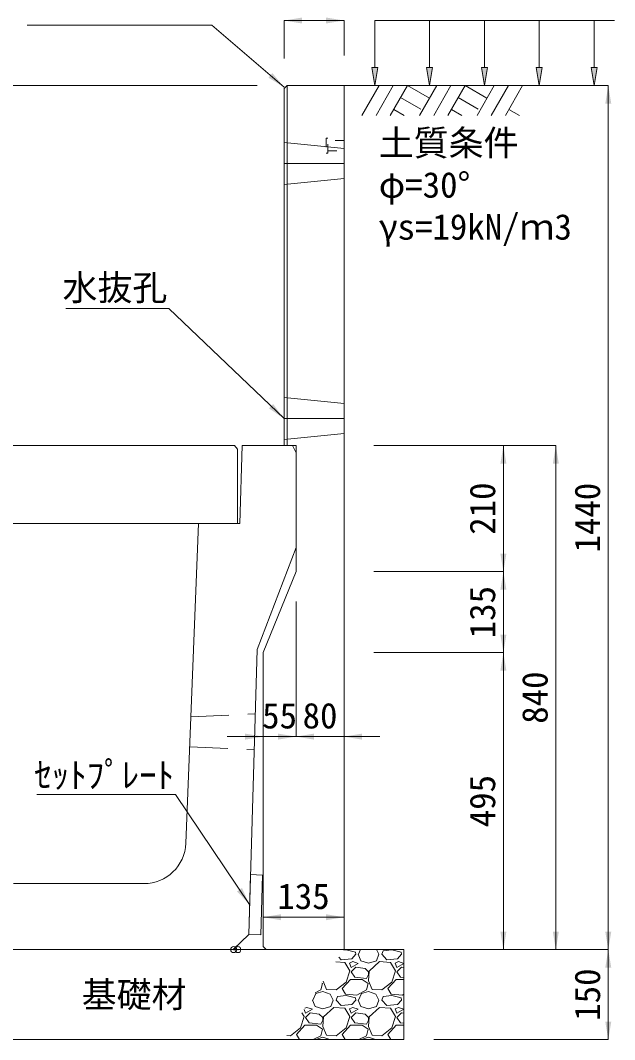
# Model space of a CAD drawing. Units: millimetres at full size. Extents: x 172874 to 217143, y 854931 to 903297.
# Drawn here: x 205980 to 206971, y 871074 to 872772 of the extents above; entities that cross this region are included whole.
import ezdxf
from ezdxf.enums import TextEntityAlignment as Align

# ---------------------------------------------------------------- set-up
doc = ezdxf.new("R2010")
doc.units = ezdxf.units.MM
doc.header["$LTSCALE"] = 20
doc.header["$PDMODE"] = 32
doc.header["$PDSIZE"] = 10
for name, pattern in [('DASHED', [7.5, 6, -1.5]), ('USER2', [4.7625, 3.175, -1.5875]), ('USER3', [1.35, 0.75, -0.6])]:
    doc.linetypes.add(name, pattern=pattern)
for name, color, linetype, lineweight in [('0_2', 7, 'Continuous', 20), ('セットプレート', 3, 'Continuous', 13), ('パネックスKDR', 2, 'Continuous', 13), ('基礎材', 7, 'Continuous', 15), ('寸法線', 7, 'Continuous', 13), ('引出線', 4, 'Continuous', 13), ('本体', 2, 'Continuous', 13), ('補助線', 8, 'Continuous', 13), ('ｲﾝｻｰﾄ', 3, 'USER3', 5), ('ﾊｯﾁﾝｸﾞ', 7, 'Continuous', 5)]:
    doc.layers.add(name, color=color, linetype=linetype, lineweight=lineweight)
doc.styles.add('ＭＳ ゴシック', font='')
doc.styles.get('ＭＳ ゴシック').set_extended_font_data('MS Gothic')

# ---------------------------------------------------------------- blocks, each defined once
blk = doc.blocks.new('filled_arrow')
at = {"color": 0, "linetype": 'Continuous', "lineweight": -2}
blk.add_solid([(7.5, 1.25), (0, 0), (7.5, -1.25)], dxfattribs=at)

msp = doc.modelspace()

# ---------------------------------------------------------------- hatches: boundary and pattern name
at = {"layer": '寸法線'}
for points in [[(206576.31, 872693.52), (206571.31, 872663.52), (206566.31, 872693.52)], [(206667.73, 872693.52), (206662.73, 872663.52), (206657.73, 872693.52)], [(206759.14, 872693.52), (206754.14, 872663.52), (206749.14, 872693.52)], [(206850.55, 872693.52), (206845.55, 872663.52), (206840.55, 872693.52)], [(206941.96, 872693.52), (206936.96, 872663.52), (206931.96, 872693.52)], [(206941.96, 872693.52), (206936.96, 872663.52), (206931.96, 872693.52)]]:
    msp.add_hatch(color=256, dxfattribs=at).paths.add_polyline_path(points)

# ---------------------------------------------------------------- linework, layer by layer
at = {"layer": '0_2'}
msp.add_line((206519.9, 872663.52), (206919.9, 872663.52), dxfattribs=at)
at = {"layer": 'セットプレート'}
msp.add_lwpolyline([(206360.89, 871248.51), (206380.88, 871247.92), (206383.83, 871347.88), (206363.84, 871348.47)], close=True, dxfattribs=at)
at = {"layer": 'パネックスKDR'}
for p, q in [((206419.9, 872658.52), (206424.9, 872663.52)), ((206424.9, 872663.52), (206519.9, 872663.52)), ((206519.9, 872663.52), (206519.9, 871223.52)), ((206419.9, 872658.52), (206419.9, 872063.52)), ((206419.9, 872063.52), (206439.9, 872063.52)), ((206439.9, 872063.52), (206439.9, 871853.52)), ((206439.9, 871853.52), (206384.9, 871718.52)), ((206384.9, 871718.52), (206384.9, 871228.52)), ((206384.9, 871228.52), (206389.9, 871223.52)), ((206389.9, 871223.52), (206519.9, 871223.52))]:
    msp.add_line(p, q, dxfattribs=at)
at = {"layer": 'パネックスKDR', "lineweight": 5}
msp.add_line((206424.9, 872663.52), (206424.9, 872063.52), dxfattribs=at)
at = {"layer": 'パネックスKDR', "linetype": 'DASHED', "lineweight": 9}
for p, q in [((206419.9, 872568.52), (206519.9, 872558.52)), ((206419.9, 872498.52), (206519.9, 872508.52)), ((206419.9, 872143.52), (206519.9, 872133.52)), ((206419.9, 872073.52), (206519.9, 872083.52))]:
    msp.add_line(p, q, dxfattribs=at)
at = {"layer": '基礎材'}
for p, q in [((205719.64, 871223.52), (206619.9, 871223.52)), ((206619.9, 871223.52), (206619.9, 871073.52)), ((205719.64, 871073.52), (206619.9, 871073.52))]:
    msp.add_line(p, q, dxfattribs=at)
at = {"layer": '寸法線'}
for p, q in [((206419.9, 872772.07), (206519.9, 872772.07)), ((206419.9, 872708.52), (206419.9, 872772.07)), ((206519.9, 872713.52), (206519.9, 872772.07)), ((206374.9, 872663.52), (205854.9, 872663.52)), ((206569.9, 872663.52), (206960.74, 872663.52)), ((206960.74, 871223.52), (206960.74, 872663.52)), ((206309.9, 872063.52), (205854.9, 872063.52)), ((206569.9, 872063.52), (206873.24, 872063.52)), ((206569.9, 872063.52), (206785.74, 872063.52)), ((206785.74, 872063.52), (206785.74, 871853.52)), ((206873.24, 872063.52), (206873.24, 871223.52)), ((206569.9, 871853.52), (206785.74, 871853.52)), ((206569.9, 871853.52), (206785.74, 871853.52)), ((206785.74, 871853.52), (206785.74, 871718.52)), ((206439.9, 871803.52), (206439.9, 871578.52)), ((206439.9, 871803.52), (206439.9, 871578.52)), ((206519.9, 871803.52), (206519.9, 871578.52)), ((206569.9, 871718.52), (206785.74, 871718.52)), ((206569.9, 871718.52), (206785.74, 871718.52)), ((206785.74, 871718.52), (206785.74, 871223.52)), ((206384.9, 871668.52), (206384.9, 871578.52)), ((206499.9, 871578.52), (206324.9, 871578.52)), ((206379.9, 871578.52), (206579.9, 871578.52)), ((206384.9, 871277.52), (206519.9, 871277.52)), ((206384.9, 871248.52), (206384.9, 871277.52)), ((206519.9, 871248.52), (206519.9, 871277.52)), ((206669.9, 871223.52), (206960.74, 871223.52)), ((206669.9, 871223.52), (206873.24, 871223.52)), ((206669.9, 871223.52), (206785.74, 871223.52)), ((206669.9, 871223.52), (206960.74, 871223.52)), ((206960.74, 871223.52), (206960.74, 871073.52)), ((206669.9, 871073.52), (206960.74, 871073.52))]:
    msp.add_line(p, q, dxfattribs=at)
at = {"layer": '寸法線', "lineweight": 9}
for p, q in [((206971.31, 872772.07), (206571.31, 872772.07)), ((206571.31, 872693.52), (206571.31, 872772.07)), ((206662.73, 872693.52), (206662.73, 872772.07)), ((206754.14, 872693.52), (206754.14, 872772.07)), ((206845.55, 872693.52), (206845.55, 872772.07)), ((206936.96, 872693.52), (206936.96, 872772.07))]:
    msp.add_line(p, q, dxfattribs=at)
for points in [[(206576.31, 872693.52), (206571.31, 872663.52), (206566.31, 872693.52)], [(206667.73, 872693.52), (206662.73, 872663.52), (206657.73, 872693.52)], [(206759.14, 872693.52), (206754.14, 872663.52), (206749.14, 872693.52)], [(206850.55, 872693.52), (206845.55, 872663.52), (206840.55, 872693.52)], [(206941.96, 872693.52), (206936.96, 872663.52), (206931.96, 872693.52)], [(206941.96, 872693.52), (206936.96, 872663.52), (206931.96, 872693.52)]]:
    msp.add_lwpolyline(points, close=True, dxfattribs=at)
at = {"layer": '引出線'}
for points in [[(206419.9, 872661.02), (206299.69, 872764.48), (205991.44, 872764.48)], [(206419.9, 872108.52), (206227.44, 872291.97), (206055.7, 872291.97)], [(206362.37, 871298.49), (206238.71, 871481.97), (206007.35, 871481.97)]]:
    msp.add_lwpolyline(points, dxfattribs=at)
at = {"layer": '本体'}
for p, q in [((206349.9, 872063.52), (206345.9, 871933.52)), ((206349.9, 872063.52), (206433.9, 872063.52)), ((206433.9, 872063.52), (206439.9, 872051.52)), ((206439.9, 872051.52), (206439.9, 871893.52)), ((206277.4, 871933.52), (206256.09, 871400.72)), ((206277.4, 871933.52), (206345.9, 871933.52)), ((206439.9, 871893.52), (206374.9, 871723.52)), ((206374.9, 871723.52), (206360.89, 871248.51)), ((205968.66, 871333.52), (206186.14, 871333.52)), ((206335.16, 871223.52), (206360.89, 871248.51)), ((205819.64, 871223.52), (206335.16, 871223.52))]:
    msp.add_line(p, q, dxfattribs=at)
at = {"layer": '本体', "linetype": 'USER2'}
for p, q in [((206264.52, 871611.52), (206371.74, 871616.52)), ((206262.52, 871561.52), (206369.98, 871556.52))]:
    msp.add_line(p, q, dxfattribs=at)
at = {"layer": '本体', "lineweight": 20}
msp.add_lwpolyline([(205812.4, 872057.52), (205817.4, 872063.52), (206337.4, 872063.52), (206342.4, 872057.52), (206342.4, 871933.52), (205812.4, 871933.52)], close=True, dxfattribs=at)
at = {"layer": '本体'}
msp.add_arc((206186.14, 871403.52), 70, 270, 357.70939, dxfattribs=at)
at = {"layer": '補助線'}
for p, q in [((206419.9, 872533.52), (206519.9, 872533.52)), ((206419.9, 872108.52), (206519.9, 872108.52))]:
    msp.add_line(p, q, dxfattribs=at)
for p in [(206335.9, 871223.52), (206342.9, 871223.52), (206342.9, 871223.52)]:
    msp.add_point(p, dxfattribs=at)
at = {"layer": 'ｲﾝｻｰﾄ'}
for p, q in [((206489.9, 872576.02), (206489.9, 872551.02)), ((206492.9, 872576.02), (206489.9, 872576.02)), ((206492.9, 872551.02), (206492.9, 872576.02)), ((206519.9, 872572.02), (206492.9, 872572.02)), ((206489.9, 872551.02), (206492.9, 872551.02)), ((206492.9, 872555.02), (206519.9, 872555.02))]:
    msp.add_line(p, q, dxfattribs=at)
at = {"layer": 'ﾊｯﾁﾝｸﾞ', "lineweight": 9}
for p, q in [((206578.55, 872663.51), (206549.9, 872613.89)), ((206602.17, 872663.51), (206573.52, 872613.89)), ((206625.79, 872663.51), (206597.14, 872613.89)), ((206625.79, 872663.51), (206662.36, 872642.4)), ((206674.55, 872663.51), (206645.9, 872613.89)), ((206698.17, 872663.51), (206669.52, 872613.89)), ((206721.79, 872663.51), (206693.14, 872613.89)), ((206721.79, 872663.51), (206758.36, 872642.4)), ((206770.55, 872663.51), (206741.9, 872613.89)), ((206794.17, 872663.51), (206765.52, 872613.89)), ((206817.79, 872663.51), (206789.14, 872613.89)), ((206614.37, 872643.73), (206647.78, 872624.44)), ((206710.37, 872643.73), (206743.78, 872624.44)), ((206602.95, 872623.95), (206620.36, 872613.89)), ((206698.95, 872623.95), (206716.36, 872613.89)), ((206794.95, 872623.95), (206812.36, 872613.89))]:
    msp.add_line(p, q, dxfattribs=at)
at = {"layer": 'ﾊｯﾁﾝｸﾞ'}
for p, q in [((206523.69, 871223.29), (206519.45, 871222.85)), ((206538.93, 871219.48), (206523.69, 871223.29)), ((206539.69, 871215.67), (206538.93, 871219.48)), ((206544.26, 871215.67), (206547.62, 871223.52)), ((206574.17, 871223.52), (206577.79, 871215.67)), ((206583.12, 871215.67), (206585.41, 871221.77)), ((206599.89, 871223.29), (206585.41, 871221.77)), ((206615.13, 871219.48), (206599.89, 871223.29)), ((206615.89, 871215.67), (206615.13, 871219.48)), ((206521.4, 871201.96), (206506.36, 871203.21)), ((206515.3, 871206.53), (206511.41, 871210.78)), ((206532.83, 871208.05), (206515.3, 871206.53)), ((206534.35, 871203.48), (206529.02, 871201.19)), ((206539.69, 871215.67), (206532.83, 871208.05)), ((206543.5, 871200.43), (206534.35, 871203.48)), ((206543.5, 871215.67), (206548.07, 871205)), ((206548.07, 871205), (206561.02, 871201.19)), ((206561.02, 871201.19), (206573.98, 871205)), ((206579.31, 871203.48), (206561.79, 871187.48)), ((206573.98, 871205), (206577.79, 871215.67)), ((206597.6, 871201.96), (206579.31, 871203.48)), ((206591.5, 871206.53), (206583.12, 871215.67)), ((206609.03, 871208.05), (206591.5, 871206.53)), ((206610.55, 871203.48), (206605.22, 871201.19)), ((206615.89, 871215.67), (206609.03, 871208.05)), ((206619.7, 871200.43), (206610.55, 871203.48)), ((206619.7, 871215.67), (206619.9, 871215.2)), ((206529.78, 871188.24), (206521.4, 871201.96)), ((206523.69, 871169.19), (206529.78, 871188.24)), ((206529.02, 871201.19), (206532.07, 871193.57)), ((206532.07, 871193.57), (206543.5, 871200.43)), ((206539.69, 871194.34), (206532.07, 871186.72)), ((206532.07, 871186.72), (206538.16, 871177.57)), ((206554.93, 871192.05), (206539.69, 871194.34)), ((206561.02, 871186.72), (206554.93, 871192.05)), ((206561.79, 871187.48), (206561.02, 871171.48)), ((206561.02, 871182.14), (206561.02, 871186.72)), ((206605.98, 871188.24), (206597.6, 871201.96)), ((206599.89, 871169.19), (206605.98, 871188.24)), ((206605.22, 871201.19), (206608.27, 871193.57)), ((206608.27, 871193.57), (206619.7, 871200.43)), ((206615.89, 871194.34), (206608.27, 871186.72)), ((206608.27, 871186.72), (206614.36, 871177.57)), ((206619.91, 871193.73), (206615.89, 871194.34)), ((206484.97, 871171.13), (206490.92, 871157)), ((206506.92, 871156.24), (206523.69, 871169.19)), ((206516.83, 871158.52), (206530.54, 871173.76)), ((206530.54, 871173.76), (206550.36, 871173.76)), ((206538.16, 871177.57), (206557.21, 871175.29)), ((206550.36, 871173.76), (206560.26, 871166.9)), ((206557.21, 871175.29), (206561.02, 871182.14)), ((206561.02, 871171.48), (206567.12, 871157)), ((206583.12, 871156.24), (206599.89, 871169.19)), ((206593.03, 871158.52), (206606.74, 871173.76)), ((206606.74, 871173.76), (206619.92, 871173.76)), ((206614.36, 871177.57), (206619.91, 871176.91)), ((206481.01, 871156.24), (206471.84, 871151.43)), ((206472.63, 871150.14), (206484.82, 871153.95)), ((206484.06, 871166.9), (206481.01, 871156.24)), ((206482.76, 871167.81), (206484.06, 871166.9)), ((206484.82, 871153.95), (206497.02, 871149.38)), ((206490.92, 871157), (206506.92, 871156.24)), ((206522.16, 871149.38), (206516.83, 871158.52)), ((206557.21, 871156.24), (206541.21, 871147.85)), ((206548.83, 871150.14), (206561.02, 871153.95)), ((206560.26, 871166.9), (206557.21, 871156.24)), ((206561.02, 871153.95), (206573.22, 871149.38)), ((206567.12, 871157), (206583.12, 871156.24)), ((206598.36, 871149.38), (206593.03, 871158.52)), ((206467.3, 871139.47), (206471.87, 871128.8)), ((206468.06, 871139.47), (206472.63, 871150.14)), ((206497.02, 871149.38), (206501.59, 871139.47)), ((206497.78, 871128.8), (206501.59, 871139.47)), ((206506.92, 871139.47), (206509.21, 871145.57)), ((206515.3, 871130.33), (206506.92, 871139.47)), ((206523.69, 871147.09), (206509.21, 871145.57)), ((206541.21, 871147.85), (206522.16, 871149.38)), ((206538.93, 871143.28), (206523.69, 871147.09)), ((206539.69, 871139.47), (206532.83, 871131.85)), ((206539.69, 871139.47), (206538.93, 871143.28)), ((206543.5, 871139.47), (206548.07, 871128.8)), ((206544.26, 871139.47), (206548.83, 871150.14)), ((206573.22, 871149.38), (206577.79, 871139.47)), ((206573.98, 871128.8), (206577.79, 871139.47)), ((206583.12, 871139.47), (206585.41, 871145.57)), ((206591.5, 871130.33), (206583.12, 871139.47)), ((206599.89, 871147.09), (206585.41, 871145.57)), ((206617.41, 871147.85), (206598.36, 871149.38)), ((206615.13, 871143.28), (206599.89, 871147.09)), ((206615.89, 871139.47), (206609.03, 871131.85)), ((206615.89, 871139.47), (206615.13, 871143.28)), ((206619.92, 871149.17), (206617.41, 871147.85)), ((206619.7, 871139.47), (206619.93, 871138.94)), ((206453.58, 871112.04), (206449.76, 871118.3)), ((206453.34, 871123.69), (206455.87, 871117.37)), ((206458.15, 871127.28), (206454.77, 871125.83)), ((206455.87, 871117.37), (206467.3, 871124.23)), ((206463.49, 871118.14), (206455.87, 871110.52)), ((206467.3, 871124.23), (206458.15, 871127.28)), ((206478.73, 871115.85), (206463.49, 871118.14)), ((206471.87, 871128.8), (206484.82, 871124.99)), ((206484.82, 871124.99), (206497.78, 871128.8)), ((206503.11, 871127.28), (206485.59, 871111.28)), ((206521.4, 871125.76), (206503.11, 871127.28)), ((206532.83, 871131.85), (206515.3, 871130.33)), ((206529.78, 871112.04), (206521.4, 871125.76)), ((206534.35, 871127.28), (206529.02, 871124.99)), ((206529.02, 871124.99), (206532.07, 871117.37)), ((206532.07, 871117.37), (206543.5, 871124.23)), ((206539.69, 871118.14), (206532.07, 871110.52)), ((206543.5, 871124.23), (206534.35, 871127.28)), ((206554.93, 871115.85), (206539.69, 871118.14)), ((206548.07, 871128.8), (206561.02, 871124.99)), ((206561.02, 871124.99), (206573.98, 871128.8)), ((206579.31, 871127.28), (206561.79, 871111.28)), ((206597.6, 871125.76), (206579.31, 871127.28)), ((206609.03, 871131.85), (206591.5, 871130.33)), ((206605.98, 871112.04), (206597.6, 871125.76)), ((206610.55, 871127.28), (206605.22, 871124.99)), ((206605.22, 871124.99), (206608.27, 871117.37)), ((206608.27, 871117.37), (206619.7, 871124.23)), ((206615.89, 871118.14), (206608.27, 871110.52)), ((206619.7, 871124.23), (206610.55, 871127.28)), ((206619.93, 871117.53), (206615.89, 871118.14)), ((206447.49, 871092.99), (206453.58, 871112.04)), ((206455.87, 871110.52), (206461.96, 871101.37)), ((206461.96, 871101.37), (206481.01, 871099.09)), ((206484.82, 871110.52), (206478.73, 871115.85)), ((206481.01, 871099.09), (206484.82, 871105.94)), ((206485.59, 871111.28), (206484.82, 871095.28)), ((206484.82, 871105.94), (206484.82, 871110.52)), ((206523.69, 871092.99), (206529.78, 871112.04)), ((206532.07, 871110.52), (206538.16, 871101.37)), ((206538.16, 871101.37), (206557.21, 871099.09)), ((206561.02, 871110.52), (206554.93, 871115.85)), ((206557.21, 871099.09), (206561.02, 871105.94)), ((206561.79, 871111.28), (206561.02, 871095.28)), ((206561.02, 871105.94), (206561.02, 871110.52)), ((206599.89, 871092.99), (206605.98, 871112.04)), ((206608.27, 871110.52), (206614.36, 871101.37)), ((206614.36, 871101.37), (206619.94, 871100.7)), ((206430.72, 871080.04), (206447.49, 871092.99)), ((206440.63, 871082.32), (206454.34, 871097.56)), ((206454.34, 871097.56), (206474.16, 871097.56)), ((206474.16, 871097.56), (206484.06, 871090.7)), ((206484.06, 871090.7), (206481.01, 871080.04)), ((206484.82, 871095.28), (206490.92, 871080.8)), ((206506.92, 871080.04), (206523.69, 871092.99)), ((206516.83, 871082.32), (206530.54, 871097.56)), ((206530.54, 871097.56), (206550.36, 871097.56)), ((206550.36, 871097.56), (206560.26, 871090.7)), ((206560.26, 871090.7), (206557.21, 871080.04)), ((206561.02, 871095.28), (206567.12, 871080.8)), ((206583.12, 871080.04), (206599.89, 871092.99)), ((206593.03, 871082.32), (206606.74, 871097.56)), ((206606.74, 871097.56), (206619.94, 871097.56)), ((206419.9, 871073.52), (206419.9, 871073.52)), ((206424.44, 871080.34), (206430.72, 871080.04)), ((206445.76, 871073.52), (206440.63, 871082.32)), ((206481.01, 871080.04), (206468.58, 871073.52)), ((206472.45, 871073.52), (206472.63, 871073.94)), ((206472.63, 871073.94), (206484.82, 871077.75)), ((206484.82, 871077.75), (206496.1, 871073.52)), ((206490.92, 871080.8), (206506.92, 871080.04)), ((206521.96, 871073.52), (206516.83, 871082.32)), ((206557.21, 871080.04), (206544.78, 871073.52)), ((206548.65, 871073.52), (206548.83, 871073.94)), ((206548.83, 871073.94), (206561.02, 871077.75)), ((206561.02, 871077.75), (206572.3, 871073.52)), ((206567.12, 871080.8), (206583.12, 871080.04)), ((206598.16, 871073.52), (206593.03, 871082.32))]:
    msp.add_line(p, q, dxfattribs=at)

# ---------------------------------------------------------------- block references
at = {"layer": '寸法線', "xscale": 4, "yscale": 4}
for p in [(206419.9, 872772.07), (206439.9, 871578.52), (206519.9, 871578.52), (206384.9, 871277.52)]:
    msp.add_blockref('filled_arrow', p, dxfattribs=at)
for p, rotation in [((206519.9, 872772.07), 180), ((206960.74, 872663.52), 270), ((206785.74, 872063.52), 270), ((206873.24, 872063.52), 270), ((206785.74, 871853.52), 90), ((206785.74, 871853.52), 270), ((206785.74, 871718.52), 90), ((206785.74, 871718.52), 270), ((206384.9, 871578.52), 180), ((206439.9, 871578.52), 180), ((206519.9, 871277.52), 180), ((206785.74, 871223.52), 90), ((206873.24, 871223.52), 90), ((206960.74, 871223.52), 90), ((206960.74, 871223.52), 270), ((206960.74, 871073.52), 90)]:
    msp.add_blockref('filled_arrow', p, dxfattribs=dict(at, rotation=rotation))
at = {"layer": '引出線', "xscale": 4, "yscale": 4}
for p, rotation in [((206419.9, 872661.02), 139.3), ((206419.9, 872108.52), 136.4), ((206362.37, 871298.49), 124)]:
    msp.add_blockref('filled_arrow', p, dxfattribs=dict(at, rotation=rotation))

# ---------------------------------------------------------------- texts
at = {"layer": '寸法線', "style": 'ＭＳ ゴシック'}
for s, p in [('土質条件', (206577.86, 872589.53)), ('φ=30°', (206577.86, 872519.53)), ('γs=19kN/ｍ3', (206577.86, 872449.53))]:
    msp.add_text(s, height=42.72, dxfattribs=at).set_placement(p, align=Align.TOP_LEFT)
for s, p in [('210', (206750.74, 871958.52)), ('1440', (206925.74, 871943.52)), ('135', (206750.74, 871786.02)), ('840', (206838.24, 871643.52)), ('495', (206750.74, 871471.02)), ('150', (206925.74, 871148.52))]:
    msp.add_text(s, height=42.72, rotation=90, dxfattribs=at).set_placement(p, align=Align.MIDDLE_CENTER)
for s, p in [('55', (206412.4, 871613.52)), ('80', (206479.9, 871613.52)), ('135', (206452.4, 871312.52)), ('基礎材', (206169.77, 871148.52))]:
    msp.add_text(s, height=42.72, dxfattribs=at).set_placement(p, align=Align.MIDDLE_CENTER)
at = {"layer": '引出線', "style": 'ＭＳ ゴシック'}
for s, p in [('水抜孔', (206225.19, 872348.25)), ('ｾｯﾄﾌﾟﾚｰﾄ', (206236.46, 871535.97))]:
    msp.add_text(s, height=42.72, dxfattribs=at).set_placement(p, align=Align.TOP_RIGHT)

doc.saveas('drawing.dxf')
